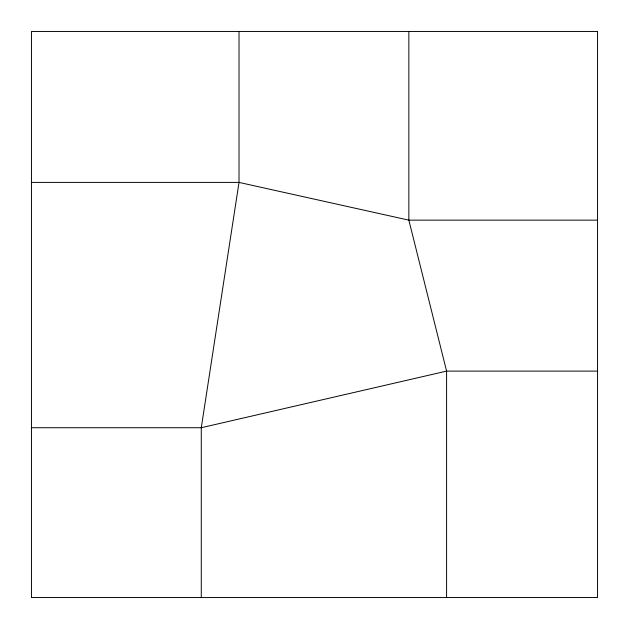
<?xml version="1.0" encoding="UTF-8"?>
<svg xmlns="http://www.w3.org/2000/svg" width="629" height="629" viewBox="0 0 629 629"><rect width="100%" height="100%" fill="white"/><g stroke="black" fill="none" stroke-linecap="round" stroke-linejoin="round"><path stroke-width="0.94" d="M31.45 182.41L239.02 182.41L408.85 220.15L597.55 220.15M597.55 371.11L446.59 371.11L201.28 427.72L31.45 427.72M446.59 597.55L446.59 371.11L408.85 220.15L408.85 31.45M239.02 31.45L239.02 182.41L201.28 427.72L201.28 597.55M597.55 31.45L31.45 31.45L31.45 597.55L597.55 597.55L597.55 31.45"/></g></svg>
